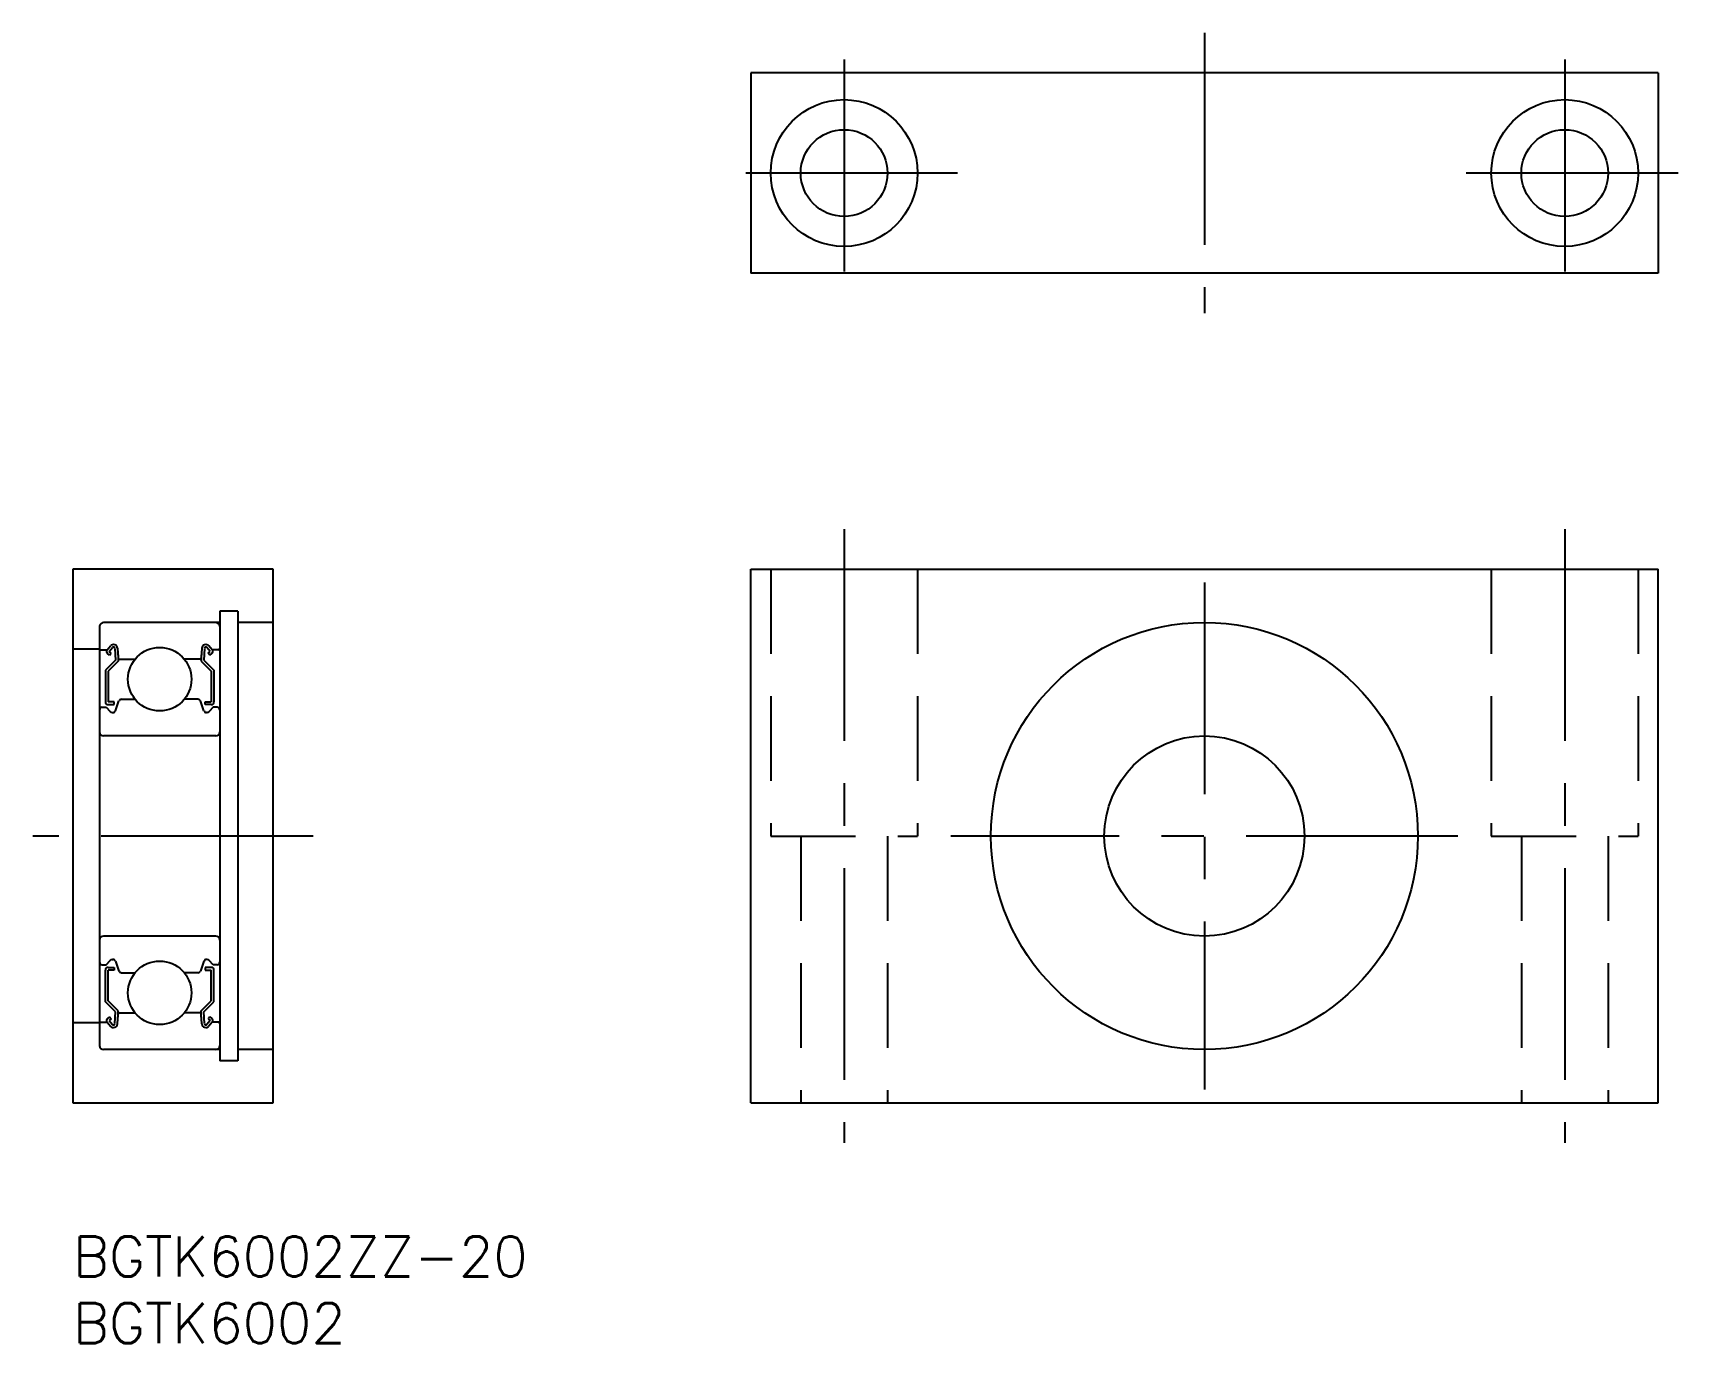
# Model space of a CAD drawing. Extents: x -3 to 120, y -8 to 90.
import ezdxf

# ---------------------------------------------------------------- set-up
doc = ezdxf.new("R2010")
doc.units = 0
doc.header["$LTSCALE"] = 0.5
doc.linetypes.add('CENTER', pattern=[50.8, 31.75, -6.35, 6.35, -6.35])
doc.linetypes.add('DASHED', pattern=[19.05, 12.7, -6.35])
for name, color, linetype in [('MSM_CENTER', 1, 'CENTER'), ('MSM_CONTINUOUS', 7, 'CONTINUOUS'), ('MSM_DASHED', 4, 'DASHED'), ('MSM_PART_NUMBER', 7, 'CONTINUOUS')]:
    doc.layers.add(name, color=color, linetype=linetype)
doc.styles.get("Standard").update_dxf_attribs({"font": 'txt.shx', "height": 3, "bigfont": 'bigfont.shx'})

# ---------------------------------------------------------------- blocks, each defined once
blk = doc.blocks.new('*U6')
at = {"layer": 'MSM_PART_NUMBER'}
blk.add_text('BGTK6002ZZ-20', height=3, dxfattribs=at).set_placement((0, -3))
blk = doc.blocks.new('*U7')
at = {"layer": 'MSM_PART_NUMBER'}
blk.add_text('BGTK6002', height=3, dxfattribs=at).set_placement((0, -8))

msp = doc.modelspace()

# ---------------------------------------------------------------- linework, layer by layer
at = {"layer": 'MSM_CENTER'}
for p, q in [((84.79, 90.18), (84.79, 69.18)), ((57.79, 88.18), (57.79, 71.18)), ((111.79, 88.18), (111.79, 71.18)), ((66.29, 79.68), (49.29, 79.68)), ((120.29, 79.68), (103.29, 79.68)), ((57.79, 53), (57.79, 7)), ((111.79, 53), (111.79, 7)), ((84.79, 49), (84.79, 11)), ((18, 30), (-3, 30)), ((103.79, 30), (65.79, 30))]:
    msp.add_line(p, q, dxfattribs=at)
at = {"layer": 'MSM_CONTINUOUS'}
for p, q in [((50.79, 87.18), (50.79, 72.18)), ((118.79, 87.18), (50.79, 87.18)), ((118.79, 87.18), (118.79, 72.18)), ((118.79, 72.18), (50.79, 72.18)), ((0, 50), (0, 10)), ((15, 50), (0, 50)), ((15, 10), (15, 50)), ((50.79, 10), (50.79, 50)), ((50.79, 50), (118.79, 50)), ((118.79, 10), (118.79, 50)), ((11, 46.85), (11, 13.15)), ((12.35, 46.85), (11, 46.85)), ((12.35, 46.85), (12.35, 13.15)), ((2, 45.7), (2, 14.3)), ((11, 46), (2.3, 46)), ((15, 46), (12.35, 46)), ((2, 44), (0, 44)), ((2.1, 43.95), (2.56, 43.95)), ((3.18, 43.18), (2.43, 42.43)), ((2.56, 43.95), (2.81, 44.25)), ((2.74, 43.54), (2.58, 43.67)), ((2.71, 43.82), (2.96, 44.12)), ((2.87, 43.69), (2.71, 43.82)), ((2.74, 43.54), (2.87, 43.69)), ((3.14, 44.06), (3.18, 43.18)), ((3.34, 44.08), (3.4, 43.34)), ((3.38, 43.57), (3.38, 43.1)), ((3.5, 43.25), (4.65, 43.25)), ((9.5, 43.25), (8.35, 43.25)), ((9.66, 44.08), (9.6, 43.34)), ((9.62, 43.57), (9.62, 43.1)), ((9.86, 44.06), (9.82, 43.18)), ((9.82, 43.18), (10.57, 42.43)), ((10.29, 43.82), (10.04, 44.12)), ((10.13, 43.69), (10.29, 43.82)), ((10.26, 43.54), (10.13, 43.69)), ((10.44, 43.95), (10.19, 44.25)), ((10.26, 43.54), (10.42, 43.67)), ((10.9, 43.95), (10.44, 43.95)), ((2.43, 42.43), (2.43, 40.05)), ((3.38, 43.1), (2.63, 42.35)), ((2.63, 42.35), (2.63, 40.05)), ((9.62, 43.1), (10.37, 42.35)), ((10.37, 42.35), (10.37, 40.05)), ((10.57, 42.43), (10.57, 40.05)), ((2.2, 39.65), (2.5, 39.65)), ((2.5, 39.65), (2.78, 39.32)), ((3.08, 40.05), (2.63, 40.05)), ((2.63, 39.85), (3.08, 39.85)), ((3.08, 39.85), (3.08, 40.05)), ((3.18, 39.38), (3.45, 40.12)), ((3.64, 40.25), (4.65, 40.25)), ((9.36, 40.25), (8.35, 40.25)), ((9.82, 39.38), (9.55, 40.12)), ((9.92, 40.05), (10.37, 40.05)), ((9.92, 39.85), (9.92, 40.05)), ((10.37, 39.85), (9.92, 39.85)), ((10.5, 39.65), (10.22, 39.32)), ((10.8, 39.65), (10.5, 39.65)), ((2.93, 39.25), (2.99, 39.25)), ((10.07, 39.25), (10.01, 39.25)), ((10.7, 37.5), (2.3, 37.5)), ((10.7, 22.5), (2.3, 22.5)), ((2.2, 20.35), (2.5, 20.35)), ((2.43, 17.57), (2.43, 19.95)), ((2.5, 20.35), (2.78, 20.68)), ((2.63, 20.15), (3.08, 20.15)), ((2.63, 17.65), (2.63, 19.95)), ((3.08, 19.95), (2.63, 19.95)), ((2.93, 20.75), (2.99, 20.75)), ((3.08, 20.15), (3.08, 19.95)), ((3.18, 20.62), (3.45, 19.88)), ((3.64, 19.75), (4.65, 19.75)), ((9.36, 19.75), (8.35, 19.75)), ((9.82, 20.62), (9.55, 19.88)), ((10.37, 20.15), (9.92, 20.15)), ((9.92, 20.15), (9.92, 19.95)), ((9.92, 19.95), (10.37, 19.95)), ((10.07, 20.75), (10.01, 20.75)), ((10.5, 20.35), (10.22, 20.68)), ((10.37, 17.65), (10.37, 19.95)), ((10.8, 20.35), (10.5, 20.35)), ((10.57, 17.57), (10.57, 19.95)), ((3.18, 16.82), (2.43, 17.57)), ((3.38, 16.9), (2.63, 17.65)), ((9.62, 16.9), (10.37, 17.65)), ((9.82, 16.82), (10.57, 17.57)), ((2.1, 16.05), (2.56, 16.05)), ((2.56, 16.05), (2.81, 15.75)), ((2.74, 16.46), (2.58, 16.33)), ((2.87, 16.31), (2.71, 16.18)), ((2.71, 16.18), (2.96, 15.88)), ((2.74, 16.46), (2.87, 16.31)), ((3.14, 15.94), (3.18, 16.82)), ((3.34, 15.92), (3.4, 16.66)), ((3.38, 16.43), (3.38, 16.9)), ((3.5, 16.75), (4.65, 16.75)), ((9.5, 16.75), (8.35, 16.75)), ((9.66, 15.92), (9.6, 16.66)), ((9.62, 16.43), (9.62, 16.9)), ((9.86, 15.94), (9.82, 16.82)), ((10.29, 16.18), (10.04, 15.88)), ((10.26, 16.46), (10.13, 16.31)), ((10.13, 16.31), (10.29, 16.18)), ((10.44, 16.05), (10.19, 15.75)), ((10.26, 16.46), (10.42, 16.33)), ((10.9, 16.05), (10.44, 16.05)), ((2, 16), (0, 16)), ((11, 14), (2.3, 14)), ((15, 14), (12.35, 14)), ((12.35, 13.15), (11, 13.15)), ((0, 10), (15, 10)), ((50.79, 10), (118.79, 10))]:
    msp.add_line(p, q, dxfattribs=at)
for centre, radius in [((57.79, 79.68), 5.5), ((111.79, 79.68), 5.5), ((57.79, 79.68), 3.25), ((111.79, 79.68), 3.25), ((84.79, 30), 16), ((6.5, 41.75), 2.38), ((6.5, 41.75), 2.38), ((84.79, 30), 7.5), ((6.5, 18.25), 2.38), ((6.5, 18.25), 2.38)]:
    msp.add_circle(centre, radius, dxfattribs=at)
for centre, radius, start, end in [((2.3, 45.7), 0.3, 90, 180), ((10.7, 45.7), 0.3, 0, 90), ((2.1, 44.05), 0.1, 180, 270), ((2.71, 43.82), 0.2, 140.0002, 230.0848), ((3.04, 44.05), 0.3, 4.9968, 140.0002), ((3.04, 44.06), 0.1, 2.8198, 140.0033), ((3.5, 43.35), 0.1, 184.9968, 269.9995), ((9.5, 43.35), 0.1, 270.0005, 355.0032), ((9.96, 44.05), 0.3, 39.9998, 175.0032), ((9.96, 44.06), 0.1, 39.9967, 177.1802), ((10.29, 43.82), 0.2, 309.9152, 39.9998), ((10.9, 44.05), 0.1, 270, 0), ((2.2, 39.45), 0.2, 90, 180), ((2.63, 40.05), 0.2, 180, 270), ((3.64, 40.05), 0.2, 90, 159.9919), ((9.36, 40.05), 0.2, 20.0081, 90), ((10.37, 40.05), 0.2, 270, 0), ((10.8, 39.45), 0.2, 0, 90), ((2.93, 39.45), 0.2, 219.9962, 270), ((2.99, 39.45), 0.2, 270, 339.9919), ((10.01, 39.45), 0.2, 200.0081, 270), ((10.07, 39.45), 0.2, 270, 320.0038), ((2.3, 37.8), 0.3, 180, 270), ((10.7, 37.8), 0.3, 270, 0), ((2.3, 22.2), 0.3, 90, 180), ((10.7, 22.2), 0.3, 0, 90), ((2.2, 20.55), 0.2, 180, 270), ((2.63, 19.95), 0.2, 90, 180), ((2.93, 20.55), 0.2, 90, 140.0038), ((2.99, 20.55), 0.2, 20.0081, 90), ((3.64, 19.95), 0.2, 200.0081, 270), ((9.36, 19.95), 0.2, 270, 339.9919), ((10.01, 20.55), 0.2, 90, 159.9919), ((10.07, 20.55), 0.2, 39.9962, 90), ((10.37, 19.95), 0.2, 0, 90), ((10.8, 20.55), 0.2, 270, 0), ((2.1, 15.95), 0.1, 90, 180), ((2.71, 16.18), 0.2, 129.9152, 219.9998), ((3.5, 16.65), 0.1, 90.0005, 175.0032), ((9.5, 16.65), 0.1, 4.9968, 89.9995), ((10.29, 16.18), 0.2, 320.0002, 50.0848), ((10.9, 15.95), 0.1, 0, 90), ((3.04, 15.95), 0.3, 219.9998, 355.0032), ((3.04, 15.94), 0.1, 219.9967, 357.1802), ((9.96, 15.95), 0.3, 184.9968, 320.0002), ((9.96, 15.94), 0.1, 182.8198, 320.0033), ((2.3, 14.3), 0.3, 180, 270), ((10.7, 14.3), 0.3, 270, 0)]:
    msp.add_arc(centre, radius, start, end, dxfattribs=at)
at = {"layer": 'MSM_DASHED'}
for p, q in [((52.29, 50), (52.29, 30)), ((63.29, 50), (63.29, 30)), ((106.29, 50), (106.29, 30)), ((117.29, 50), (117.29, 30)), ((52.29, 30), (63.29, 30)), ((54.54, 30), (54.54, 10)), ((61.04, 30), (61.04, 10)), ((106.29, 30), (117.29, 30)), ((108.54, 30), (108.54, 10)), ((115.04, 30), (115.04, 10))]:
    msp.add_line(p, q, dxfattribs=at)

# ---------------------------------------------------------------- block references
at = {"layer": 'MSM_CONTINUOUS'}
for name in ['*U6', '*U7']:
    msp.add_blockref(name, (0, 0), dxfattribs=at)

doc.saveas('drawing.dxf')
